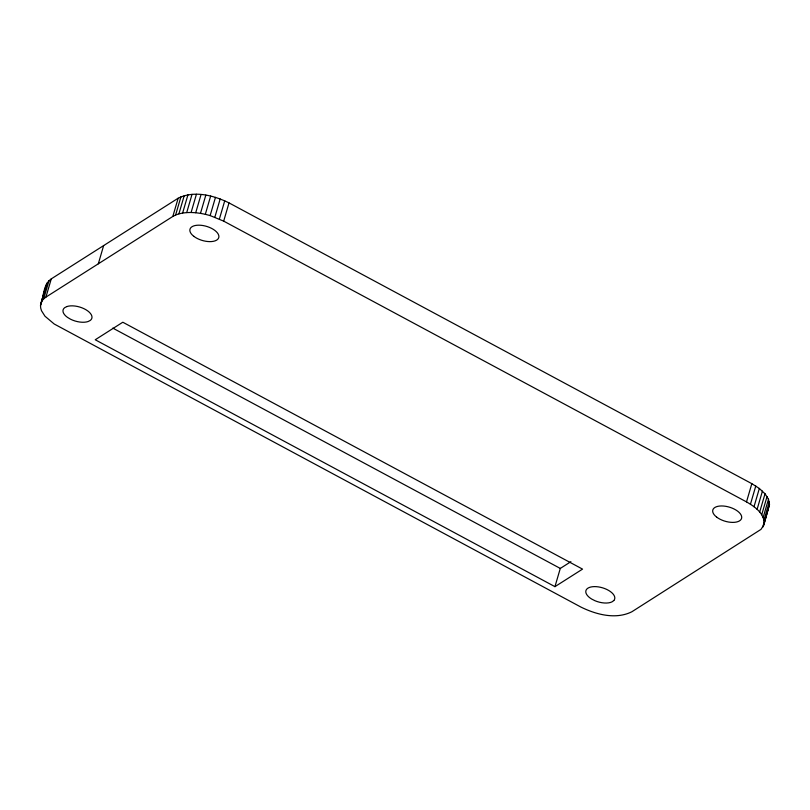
<?xml version="1.0" encoding="UTF-8"?>
<svg xmlns="http://www.w3.org/2000/svg" width="810" height="810" viewBox="0 0 810 810"><rect width="100%" height="100%" fill="white"/><g stroke="black" fill="none" stroke-linecap="round" stroke-linejoin="round"><path stroke-width="1.21" d="M40.5 305.522C43.892 296.875 42.849 284.675 51.263 278.883L178.149 198.227C194.248 190.228 213.698 195.382 229.017 202.895L751.832 483.671L759.345 488.481L765.025 493.786L768.487 499.254L769.5 504.478L763.729 525.133L760.995 529.375L631.851 611.773C615.752 619.771 596.302 614.618 580.983 607.105L54.219 324.01L44.975 316.214L41.512 310.746L40.692 308.083L40.5 305.522L46.271 284.867M763.729 525.133L769.5 504.478M40.935 303.092L47.334 282.639M42.009 300.864L43.679 298.86L49.005 280.625M43.679 298.86L45.927 297.108L51.263 278.883M98.314 263.817L103.639 245.582M45.927 297.108L172.824 216.452L178.149 198.227M172.824 216.452L175.618 215.004L180.944 196.769M175.618 215.004L178.899 213.86L184.224 195.625M178.899 213.86L182.614 213.05L187.94 194.825M182.614 213.05L186.705 212.595L192.031 194.359M186.705 212.595L191.099 212.483L196.425 194.258M191.099 212.483L195.716 212.736L201.052 194.511M195.716 212.736L200.485 213.354L205.821 195.119M200.485 213.354L205.325 214.296L210.651 196.071M764.174 522.713C763.739 512.76 754.323 506.402 746.506 501.896L223.681 221.13L210.134 215.581L215.47 197.346M214.863 217.161L220.188 198.936M219.399 219.024L224.734 200.789M223.681 221.13L229.017 202.895M554.951 586.653L582.542 569.116L122.816 322.228L95.236 339.765L554.951 586.653L560.287 568.428L570.898 561.684M746.506 501.896L751.832 483.671M750.455 504.215L755.781 485.99M754.009 506.706L759.345 488.481M757.107 509.318L762.433 491.093M759.689 512.021L765.025 493.786M761.714 514.755L767.05 496.52M763.152 517.479L768.487 499.254M763.982 520.141L769.308 501.916M762.666 527.361L767.991 509.136M205.325 214.296L210.134 215.581M112.813 328.111L560.287 568.428M613.818 600.544L611.985 601.881A14.985 7.361 16.3 0 1 594.975 600.726L591.654 599.046A14.985 7.361 16.3 0 1 587.908 588.171A14.985 7.361 16.3 0 1 606.781 589.447A14.985 7.361 16.3 0 1 613.818 600.544M66.947 306.534L64.719 307.648A14.985 7.361 16.3 0 0 67.463 317.368L70.531 319.201A14.985 7.361 16.3 0 0 88.007 321.57L90.244 320.456A14.985 7.361 16.3 0 0 86.032 309.784A14.985 7.361 16.3 0 0 66.947 306.534M193.833 236.338A14.985 7.361 16.3 0 0 218.305 238.585A14.985 7.361 16.3 0 0 200.971 225.281A14.985 7.361 16.3 0 0 193.833 236.338M716.658 517.114A14.985 7.361 16.3 0 0 741.13 519.352A14.985 7.361 16.3 0 0 723.796 506.058A14.985 7.361 16.3 0 0 716.658 517.114"/></g></svg>
